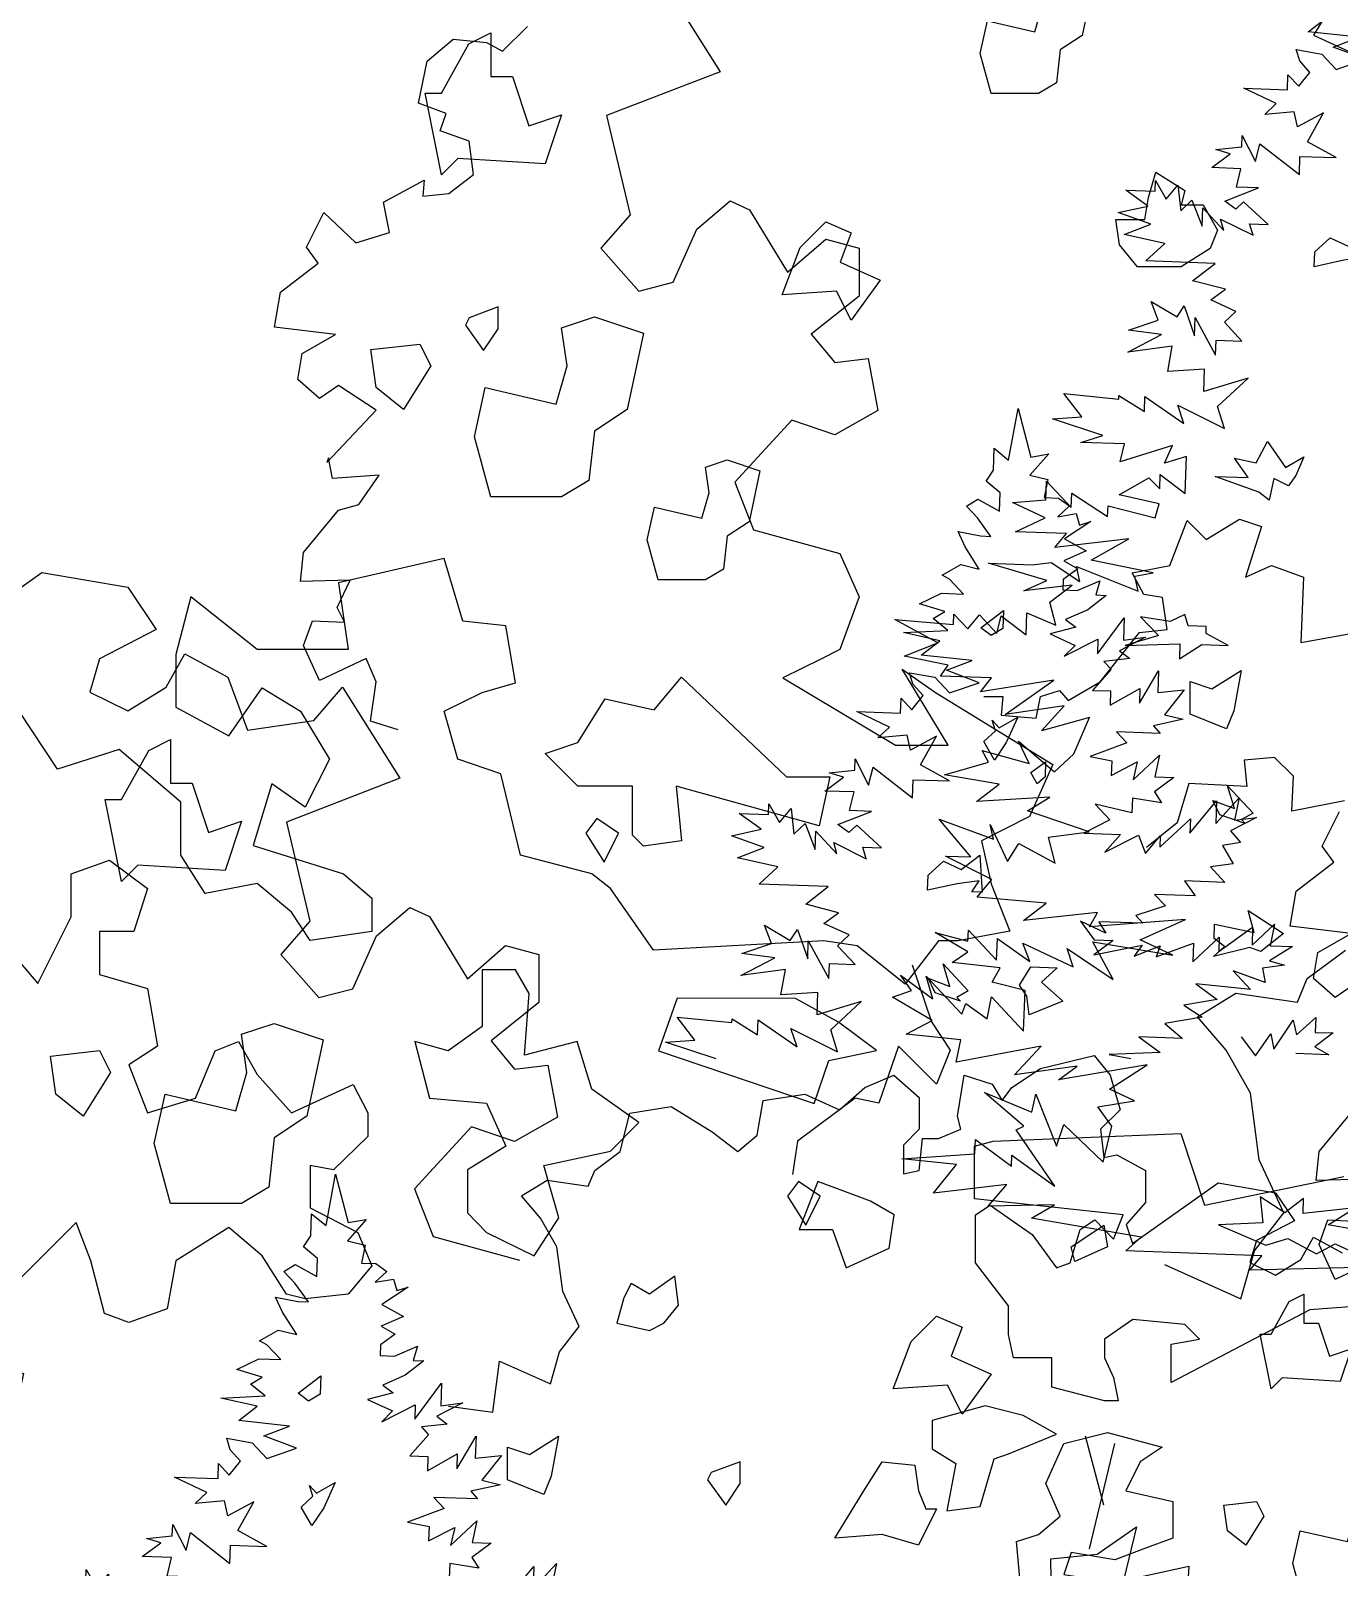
# Model space of a CAD drawing. Header units: inches. Extents: x -11 to 128, y 7 to 56.
# Drawn here: x 25.51 to 25.936, y 22.686 to 23.187 of the extents above; entities that cross this region are included whole.
import ezdxf

# ---------------------------------------------------------------- set-up
doc = ezdxf.new("R2010")
doc.units = ezdxf.units.IN
doc.header["$MEASUREMENT"] = 0
doc.layers.add('CAY', color=94, linetype='Continuous')
doc.layers.add('CAY-3', color=61, linetype='Continuous')
picture_1 = doc.add_image_def('image1.jpg', size_in_pixel=(1680, 1093))

# ---------------------------------------------------------------- blocks, each defined once
blk = doc.blocks.new('A$C76451831')
at = {"layer": 'CAY'}
for p, q in [((994.6, 1818.9), (1022.3, 1839.6)), ((987.6, 1801.8), (994.6, 1818.9)), ((915, 1791.2), (942.7, 1808.3)), ((942.7, 1808.3), (987.6, 1801.8)), ((935.7, 1767), (915, 1791.2)), ((953.4, 1735.8), (935.7, 1767)), ((4659.2, 1730), (4666, 1767.4)), ((4666, 1767.4), (4675.2, 1732.1)), ((959.8, 1687.4), (953.4, 1735.8)), ((4648.1, 1722.6), (4648.6, 1738.5)), ((4648.6, 1738.5), (4659.2, 1730)), ((4688.4, 1734.4), (4674.7, 1719)), ((4675.2, 1732.1), (4688.4, 1734.4)), ((4642.8, 1714.7), (4648.1, 1722.6)), ((4674.7, 1719), (4687.7, 1715.8)), ((4653, 1706.2), (4642.8, 1714.7)), ((4652.5, 1693), (4653, 1706.2)), ((4687.7, 1715.8), (4685, 1702.8)), ((4628.6, 1696.6), (4636.9, 1701.7)), ((4636.5, 1688.1), (4628.6, 1696.6)), ((4636.9, 1701.7), (4652.5, 1693)), ((4685, 1702.8), (4695.4, 1702.4)), ((4703.4, 1696.7), (4694.9, 1688.8)), ((4695.4, 1702.4), (4703.4, 1696.7)), ((977.5, 1649), (959.8, 1687.4)), ((4646.4, 1674.6), (4636.5, 1688.1)), ((4694.9, 1688.8), (4708.2, 1691.1)), ((4718.8, 1685.3), (4699.8, 1672.8)), ((4708.2, 1691.1), (4710.6, 1682.8)), ((4710.6, 1682.8), (4718.8, 1685.3)), ((4627.6, 1667.1), (4622.5, 1678.2)), ((4622.5, 1678.2), (4638.7, 1674.9)), ((4638.7, 1674.9), (4646.4, 1674.6)), ((4699.8, 1672.8), (4715.4, 1664.1)), ((4637.9, 1650.9), (4627.6, 1667.1)), ((4715.4, 1664.1), (4699.3, 1656.9)), ((4611, 1646.4), (4624.4, 1654.1)), ((4624.4, 1654.1), (4637.9, 1650.9)), ((4709.5, 1651.1), (4698.8, 1643.4)), ((4699.3, 1656.9), (4709.5, 1651.1)), ((956.3, 1621.3), (977.5, 1649)), ((3864.3, 1582.3), (3957.4, 1648.4)), ((3957.4, 1648.4), (4019.9, 1637.7)), ((4616.3, 1643.5), (4611, 1646.4)), ((4626.4, 1632.7), (4616.3, 1643.5)), ((4698.8, 1643.4), (4698.5, 1635.7)), ((4708.9, 1635.3), (4725.5, 1642.4)), ((4725.5, 1642.4), (4722.4, 1632.1)), ((4019.9, 1637.7), (4040.5, 1607.1)), ((4594.4, 1625.7), (4610.5, 1633.3)), ((4610.5, 1633.3), (4626.4, 1632.7)), ((4698.5, 1635.7), (4708.9, 1635.3)), ((4730.1, 1631.8), (4716.6, 1621.4)), ((4722.4, 1632.1), (4730.1, 1631.8)), ((946.3, 1586.5), (956.3, 1621.3)), ((4612.8, 1620.1), (4594.4, 1625.7)), ((4604.5, 1614.9), (4612.8, 1620.1)), ((4716.6, 1621.4), (4700.5, 1614.3)), ((890.9, 1611.3), (946.3, 1586.5)), ((4040.5, 1607.1), (3999.3, 1585.8)), ((4582.8, 1604.8), (4615, 1606.4)), ((4615, 1606.4), (4604.5, 1614.9)), ((4708, 1608.6), (4689.3, 1603.8)), ((4700.5, 1614.3), (4708, 1608.6)), ((4723.6, 1589.4), (4743.1, 1615.5)), ((4743.1, 1615.5), (4742.6, 1599.2)), ((4609.3, 1598.9), (4582.8, 1604.8)), ((4595.8, 1588.5), (4609.3, 1598.9)), ((4689.3, 1603.8), (4707.5, 1595.4)), ((4699.6, 1587.6), (4724, 1599.9)), ((4707.5, 1595.4), (4699.6, 1587.6)), ((4724, 1599.9), (4723.6, 1589.4)), ((4758.5, 1601.4), (4739.6, 1591.6)), ((4742.6, 1599.2), (4758.5, 1601.4)), ((3999.3, 1585.8), (3992.2, 1561.6)), ((4047.6, 1565.2), (4061.2, 1589.4)), ((4061.2, 1589.4), (4092.4, 1572.3)), ((4632.8, 1584.5), (4595.8, 1588.5)), ((4614, 1577.4), (4632.8, 1584.5)), ((4747.1, 1585.9), (4728.4, 1583.8)), ((4728.4, 1583.8), (4733.7, 1578.2)), ((4739.6, 1591.6), (4747.1, 1585.9)), ((4092.4, 1572.3), (4106.6, 1533.9)), ((4587.2, 1575.6), (4605.7, 1572.3)), ((4589.7, 1567.4), (4587.2, 1575.6)), ((4605.7, 1572.3), (4616.2, 1561)), ((4637.7, 1568.4), (4614, 1577.4)), ((4733.7, 1578.2), (4720, 1562.8)), ((4754.1, 1553.5), (4768.1, 1577)), ((4768.1, 1577), (4767.5, 1561.2)), ((3992.2, 1561.6), (4019.9, 1548.1)), ((4019.9, 1548.1), (4047.6, 1565.2)), ((4154.9, 1541), (4175.6, 1565.2)), ((4175.6, 1565.2), (4217.4, 1499.1)), ((4597.1, 1559), (4589.7, 1567.4)), ((4616.2, 1561), (4637.7, 1568.4)), ((4720, 1562.8), (4733.1, 1562.4)), ((4732.8, 1552), (4754.5, 1564.3)), ((4733.1, 1562.4), (4732.8, 1552)), ((4754.5, 1564.3), (4754.1, 1553.5)), ((4767.5, 1561.2), (4786.6, 1563.2)), ((4786.6, 1563.2), (4772.4, 1545.1)), ((4580.8, 1546.4), (4581.1, 1557.2)), ((4581.1, 1557.2), (4589, 1548.8)), ((4589, 1548.8), (4597.1, 1559)), ((4106.6, 1533.9), (4154.9, 1541)), ((4572.7, 1536.2), (4549.1, 1547.5)), ((4549.1, 1547.5), (4580.8, 1546.4)), ((4785.9, 1541.9), (4764.4, 1537.2)), ((4772.4, 1545.1), (4785.9, 1541.9)), ((4564.3, 1528.4), (4572.7, 1536.2)), ((4585.6, 1530.3), (4564.3, 1528.4)), ((4588, 1519.4), (4585.6, 1530.3)), ((4606.9, 1529.6), (4588, 1519.4)), ((4595.3, 1508.7), (4606.9, 1529.6)), ((4769.2, 1531.6), (4737.5, 1532.7)), ((4737.5, 1532.7), (4745, 1524.8)), ((4764.4, 1537.2), (4769.2, 1531.6)), ((4745, 1524.8), (4718.3, 1514.8)), ((4547.6, 1504.9), (4547.9, 1513.1)), ((4547.9, 1513.1), (4557.6, 1494.1)), ((4557.6, 1494.1), (4560.8, 1507.2)), ((4560.8, 1507.2), (4589.5, 1484.9)), ((4616.2, 1497.1), (4595.3, 1508.7)), ((4718.3, 1514.8), (4734.1, 1511.6)), ((4734.1, 1511.6), (4733.7, 1501.1)), ((4733.7, 1501.1), (4752.6, 1510.9)), ((4749.5, 1497.9), (4768.7, 1515.8)), ((4752.6, 1510.9), (4749.5, 1497.9)), ((4768.7, 1515.8), (4765.4, 1500)), ((4217.4, 1499.1), (4134.9, 1467.3)), ((4525.8, 1489.8), (4539.3, 1499.8)), ((4528.9, 1502.9), (4547.6, 1504.9)), ((4539.3, 1499.8), (4528.9, 1502.9)), ((4589.5, 1484.9), (4589.9, 1498)), ((4589.9, 1498), (4616.2, 1497.1)), ((4779, 1499.6), (4765, 1489.2)), ((4765.4, 1500), (4779, 1499.6)), ((4547, 1489.1), (4525.8, 1489.8)), ((4543.8, 1475.6), (4547, 1489.1)), ((4749, 1484.7), (4748.6, 1473.9)), ((4770.2, 1481.3), (4749, 1484.7)), ((4765, 1489.2), (4770.2, 1481.3)), ((4809.5, 1466.3), (4826.5, 1484.8)), ((4826.5, 1484.8), (4823.2, 1468.6)), ((4463.6, 1473.4), (4484.8, 1472.7)), ((4479.5, 1462), (4463.6, 1473.4)), ((4484.8, 1472.7), (4485.1, 1480.4)), ((4485.1, 1480.4), (4492.8, 1466.9)), ((4492.8, 1466.9), (4501.3, 1477.1)), ((4501.3, 1477.1), (4503.4, 1458.4)), ((4535.3, 1465.5), (4559.7, 1475)), ((4559.7, 1475), (4543.8, 1475.6)), ((4722.1, 1480.2), (4732.6, 1469)), ((4748.6, 1473.9), (4722.1, 1480.2)), ((4790.7, 1459.3), (4810.1, 1482.6)), ((4810.1, 1482.6), (4809.5, 1466.3)), ((4134.9, 1467.3), (4152, 1395.3)), ((4458, 1457.3), (4479.5, 1462)), ((4503.4, 1458.4), (4511.4, 1466.3)), ((4511.4, 1466.3), (4518.8, 1447.4)), ((4543.3, 1459.7), (4535.3, 1465.5)), ((4548.9, 1465), (4543.3, 1459.7)), ((4566.9, 1448.5), (4548.9, 1465)), ((4732.6, 1469), (4713.7, 1459.2)), ((4769, 1449.1), (4791.1, 1469.7)), ((4791.1, 1469.7), (4790.7, 1459.3)), ((4839.1, 1470.7), (4820.2, 1461)), ((4820.2, 1461), (4827.6, 1452.5)), ((4823.2, 1468.6), (4839.1, 1470.7)), ((4481.7, 1448.7), (4458, 1457.3)), ((4518.8, 1447.4), (4519.3, 1460.6)), ((4519.3, 1460.6), (4534.6, 1444.2)), ((4534.6, 1444.2), (4532.2, 1452.4)), ((4532.2, 1452.4), (4555.8, 1440.7)), ((4713.7, 1459.2), (4740.4, 1458.3)), ((4740.4, 1458.3), (4729, 1445.5)), ((4729, 1445.5), (4753.5, 1457.8)), ((4753.5, 1457.8), (4758.5, 1444.5)), ((4758.5, 1444.5), (4769.3, 1457.3)), ((4769.3, 1457.3), (4769, 1449.1)), ((4827.6, 1452.5), (4814.4, 1450.3)), ((4814.4, 1450.3), (4822.1, 1436.9)), ((4462.4, 1441.3), (4481.7, 1448.7)), ((4491.7, 1434.8), (4462.4, 1441.3)), ((4555.8, 1440.7), (4553.3, 1449)), ((4553.3, 1449), (4566.9, 1448.5)), ((4478.1, 1422.1), (4491.7, 1434.8)), ((4822.1, 1436.9), (4805.7, 1434.7)), ((4805.7, 1434.7), (4816.2, 1423.5)), ((4528.3, 1420.4), (4478.1, 1422.1)), ((4512, 1407.8), (4528.3, 1420.4)), ((4786.8, 1424.5), (4794.5, 1413.8)), ((4816.2, 1423.5), (4786.8, 1424.5)), ((4200.3, 1384.7), (4224.5, 1405.3)), ((4224.5, 1405.3), (4238.7, 1398.8)), ((4535.8, 1401.5), (4512, 1407.8)), ((4773, 1406.4), (4751.5, 1399.4)), ((4794.5, 1413.8), (4765.1, 1414.8)), ((4765.1, 1414.8), (4773, 1406.4)), ((4152, 1395.3), (4130.8, 1371.1)), ((4238.7, 1398.8), (4266.4, 1353.4)), ((4525.1, 1393.7), (4535.8, 1401.5)), ((4711.4, 1395.4), (4721.4, 1381.9)), ((4729.7, 1386.6), (4711.4, 1395.4)), ((4724.6, 1394.9), (4729.7, 1386.6)), ((4756.7, 1393.8), (4724.6, 1394.9)), ((4751.5, 1399.4), (4756.7, 1393.8)), ((4183.2, 1346.3), (4200.3, 1384.7)), ((4487, 1379.2), (4482, 1392.5)), ((4482, 1392.5), (4500.7, 1381.4)), ((4500.7, 1381.4), (4505.9, 1389.4)), ((4505.9, 1389.4), (4513.4, 1367.9)), ((4543.4, 1385.4), (4525.1, 1393.7)), ((4535, 1377.5), (4543.4, 1385.4)), ((4792.9, 1365.8), (4812.1, 1383.7)), ((4811.7, 1373.3), (4836.3, 1391)), ((4812.1, 1383.7), (4811.7, 1373.3)), ((4835.9, 1377.9), (4852.3, 1393.2)), ((4836.3, 1391), (4835.9, 1377.9)), ((4852.3, 1393.2), (4849, 1377.4)), ((4266.4, 1353.4), (4294.1, 1377.6)), ((4294.1, 1377.6), (4318.3, 1371.1)), ((4465.5, 1371.8), (4487, 1379.2)), ((4489.4, 1368.7), (4465.5, 1371.8)), ((4513.4, 1367.9), (4513.8, 1381)), ((4513.8, 1381), (4528.7, 1353.7)), ((4547.7, 1363.9), (4535, 1377.5)), ((4735, 1381.4), (4721, 1371)), ((4721, 1371), (4756.1, 1378)), ((4721.4, 1381.9), (4735, 1381.4)), ((4756.1, 1378), (4750.4, 1370)), ((4750.4, 1370), (4769.3, 1377.5)), ((4766.3, 1369.4), (4793.3, 1379.4)), ((4769.3, 1377.5), (4766.3, 1369.4)), ((4793.3, 1379.4), (4792.9, 1365.8)), ((4865.3, 1376.9), (4848.6, 1366.6)), ((4849, 1377.4), (4865.3, 1376.9)), ((4130.8, 1371.1), (4158.5, 1339.9)), ((4318.3, 1371.1), (4318.3, 1336.3)), ((4464.9, 1355.9), (4489.4, 1368.7)), ((4528.7, 1353.7), (4529.1, 1364.6)), ((4529.1, 1364.6), (4547.7, 1363.9)), ((4859.4, 1363.5), (4843.5, 1361.3)), ((4843.5, 1361.3), (4845.4, 1350.8)), ((4848.6, 1366.6), (4859.4, 1363.5)), ((4497.2, 1360.3), (4464.9, 1355.9)), ((4493.9, 1341.8), (4497.2, 1360.3)), ((4834.8, 1345.7), (4795, 1349.9)), ((4795, 1349.9), (4810.5, 1338.4)), ((4822.1, 1359.3), (4834.8, 1345.7)), ((4845.4, 1350.8), (4822.1, 1359.3)), ((4158.5, 1339.9), (4183.2, 1346.3)), ((4520.7, 1343.6), (4493.9, 1341.8)), ((4520.1, 1327.3), (4520.7, 1343.6)), ((4810.5, 1338.4), (4786.3, 1334.3)), ((4318.3, 1336.3), (4283.5, 1308.6)), ((4552.2, 1337), (4520.1, 1327.3)), ((4530.1, 1316.5), (4552.2, 1337)), ((4786.3, 1334.3), (4799.6, 1325.7)), ((4431.5, 1309.1), (4418.5, 1325.8)), ((4418.5, 1325.8), (4458.3, 1321.7)), ((4458.3, 1321.7), (4458.4, 1324.4)), ((4458.4, 1324.4), (4477, 1312.9)), ((4477, 1312.9), (4477.4, 1323.8)), ((4477.4, 1323.8), (4505.7, 1304.2)), ((4501.2, 1317.5), (4535, 1300.5)), ((4505.7, 1304.2), (4501.2, 1317.5)), ((4535, 1300.5), (4530.1, 1316.5)), ((4799.6, 1325.7), (4772.7, 1321.2)), ((4772.7, 1321.2), (4785.5, 1310.3)), ((4851.8, 1302.5), (4865.7, 1323.4)), ((4865.7, 1323.4), (4868.1, 1312.9)), ((4868.1, 1312.9), (4882.1, 1325.5)), ((4882.1, 1325.5), (4881.7, 1314.6)), ((4283.5, 1308.6), (4300.6, 1287.9)), ((4410.2, 1307.5), (4431.5, 1309.1)), ((4446.9, 1295.4), (4410.2, 1307.5)), ((4753.8, 1311.4), (4769.3, 1300)), ((4785.5, 1310.3), (4753.8, 1311.4)), ((4828.1, 1311.5), (4838.5, 1297.6)), ((4838.5, 1297.6), (4849.5, 1313.5)), ((4849.5, 1313.5), (4851.8, 1302.5)), ((4894.8, 1314.2), (4881.4, 1304.2)), ((4881.7, 1314.6), (4894.8, 1314.2)), ((4682.3, 1288.4), (4721.2, 1297.8)), ((4721.2, 1297.8), (4733, 1283.7)), ((4769.3, 1300), (4732.1, 1298.6)), ((4732.1, 1298.6), (4747.8, 1295.7)), ((4891.6, 1298.4), (4867.6, 1299.3)), ((4881.4, 1304.2), (4891.6, 1298.4)), ((4300.6, 1287.9), (4324.7, 1290.9)), ((4324.7, 1290.9), (4331.8, 1253.1)), ((4554.9, 1274.6), (4575.8, 1283.7)), ((4575.8, 1283.7), (4594.3, 1267.5)), ((4622.2, 1253.8), (4626.9, 1283.7)), ((4626.9, 1283.7), (4647.3, 1277)), ((4661.5, 1274.6), (4682.3, 1288.4)), ((4733, 1283.7), (4740.1, 1258.5)), ((4536.5, 1258.5), (4554.9, 1274.6)), ((4647.3, 1277), (4654.4, 1265.2)), ((4654.4, 1265.2), (4661.5, 1274.6)), ((4384.3, 1256.1), (4414.2, 1260.8)), ((4414.2, 1260.8), (4444.1, 1242.4)), ((4476.7, 1240), (4481, 1265.2)), ((4481, 1265.2), (4511.3, 1269.9)), ((4511.3, 1269.9), (4536.5, 1258.5)), ((4594.3, 1267.5), (4594.3, 1244.3)), ((4331.8, 1253.1), (4300.6, 1235.4)), ((4377.3, 1228.2), (4384.3, 1256.1)), ((4624.5, 1244.3), (4622.2, 1253.8)), ((4740.1, 1258.5), (4725.9, 1244.3)), ((4269.3, 1246.1), (4228, 1201.2)), ((4300.6, 1235.4), (4269.3, 1246.1)), ((4444.1, 1242.4), (4462.6, 1228.2)), ((4462.6, 1228.2), (4476.7, 1240)), ((4594.3, 1244.3), (4582.9, 1232.9)), ((4608.4, 1237.6), (4624.5, 1244.3)), ((4725.9, 1244.3), (4728.3, 1223.9)), ((4358.8, 1214.4), (4377.3, 1228.2)), ((4582.9, 1232.9), (4582.9, 1212.1)), ((4594.3, 1214.4), (4596.6, 1237.6)), ((4596.6, 1237.6), (4608.4, 1237.6)), ((4728.3, 1223.9), (4737.7, 1225.8)), ((4737.7, 1225.8), (4758.6, 1214.4)), ((4305.7, 1196), (4324.2, 1207.4)), ((4324.2, 1207.4), (4354.1, 1203)), ((4354.1, 1203), (4358.8, 1214.4)), ((4582.9, 1212.1), (4594.3, 1214.4)), ((4749.1, 1161.4), (4811.2, 1205.4)), ((4758.6, 1214.4), (4758.6, 1191.2)), ((4811.2, 1205.4), (4852.9, 1198.3)), ((4228, 1201.2), (4241.6, 1166.4)), ((4319.5, 1179.8), (4305.7, 1196)), ((4852.9, 1198.3), (4866.7, 1177.9)), ((4758.6, 1191.2), (4744.4, 1175.1)), ((4331.3, 1159), (4319.5, 1179.8)), ((4744.4, 1175.1), (4749.1, 1161.4)), ((4866.7, 1177.9), (4839.1, 1163.7)), ((4241.6, 1166.4), (4304.1, 1149.3)), ((4839.1, 1163.7), (4834.4, 1147.6)), ((4871.4, 1149.9), (4880.4, 1166.1)), ((4880.4, 1166.1), (4901.2, 1154.7)), ((4335.6, 1126.7), (4331.3, 1159)), ((4852.9, 1138.5), (4871.4, 1149.9)), ((4834.4, 1147.6), (4852.9, 1138.5)), ((4347.4, 1101.2), (4335.6, 1126.7)), ((4333.2, 1082.7), (4347.4, 1101.2)), ((4326.6, 1059.5), (4333.2, 1082.7)), ((4284.9, 1039.1), (4289.6, 1076)), ((4289.6, 1076), (4326.6, 1059.5)), ((4252.7, 1043.4), (4284.9, 1039.1)), ((4728.3, 971.5), (4715.1, 1021.6)), ((4717.8, 939.8), (4736.3, 1016.3)), ((3915.1, 501.1), (3898, 463.3)), ((3898, 463.3), (3863.2, 445.6)), ((3863.2, 445.6), (3870.3, 414.4)), ((3870.3, 414.4), (3883.8, 380.2)), ((3883.8, 380.2), (3846.1, 373.1)), ((3831.9, 373.1), (3807.8, 341.8)), ((3846.1, 373.1), (3831.9, 373.1))]:
    blk.add_line(p, q, dxfattribs=at)
for points in [[(4216, 1534.3), (4196, 1540.6), (4200.2, 1569.1), (4192.8, 1586), (4159, 1570.1), (4147.4, 1595.5), (4153.8, 1613.4), (4177, 1612.3), (4171.7, 1622.9), (4181.2, 1642.9), (4145.3, 1641.9), (4147.4, 1663), (4172.8, 1693.5), (4187.5, 1697.8), (4202.3, 1718.9), (4168.5, 1716.7), (4165.4, 1731.5), (4164.3, 1728.3), (4200.2, 1766.3), (4172.8, 1784.2), (4159, 1774.7), (4143.2, 1788.5), (4146.4, 1807.4), (4170.6, 1821.2), (4126.4, 1826.4), (4130.6, 1851.7), (4158, 1872.8), (4149.6, 1884.4), (4162.2, 1909.7), (4185.4, 1887.6), (4209.7, 1895), (4205.5, 1917.1), (4235, 1933), (4233.9, 1921.4), (4252.9, 1923.5), (4270.8, 1937.2), (4267.7, 1961.4), (4246.6, 1968.8), (4250.8, 1981.5), (4230.8, 1988.9), (4237.1, 2019.4), (4256.1, 2035.3), (4280.3, 2033.1), (4291.9, 2026.8), (4309.9, 2044.7)], [(4888.9, 2052.1), (4880.5, 2038.4), (4912.1, 2023.7)], [(4930, 1151.2), (4896.3, 1135.4), (4884.7, 1160.7), (4891, 1178.6), (4914.2, 1177.5)], [(4918.4, 1208.1), (4882.5, 1207.1), (4884.7, 1228.2), (4910, 1258.8)], [(4910, 1349.5), (4896.3, 1340), (4880.4, 1353.7), (4883.6, 1372.7), (4907.9, 1386.4), (4863.6, 1391.6), (4867.8, 1417), (4895.2, 1438.1), (4886.8, 1449.7), (4899.4, 1475)], [(4680, 1494.9), (4675.3, 1503.2), (4686, 1511), (4685.6, 1500.1), (4680, 1494.9)], [(809.5, 1338.8), (808.4, 1397.9), (842.2, 1401.1), (870.6, 1421.1), (861.1, 1382.1), (908.6, 1392.6), (907.6, 1376.8)], [(4146.1, 136.4), (4058.1, 134.1), (4066.6, 144.6), (3967.9, 148.1), (3979.1, 158.1), (3899.4, 171.8), (3916.1, 181.6), (3868, 180.6), (3881.7, 196.4), (3828.5, 190.1), (3845, 210.9), (3805.3, 215), (3858.5, 218.6), (3858.8, 229), (3884.9, 209.5), (3885.2, 217.6), (3916.5, 195.2), (3888.5, 236.1), (3894, 238.6), (3865.5, 263.2), (3899.8, 248.8), (3902.6, 261.9), (3917.6, 224.2), (3923.1, 239.9), (3951.6, 212.6), (3957.9, 238.7), (3947.6, 252.6), (3974.4, 257.1), (3956.2, 265.5), (3983.5, 283.1), (3919.2, 272.2), (3932.7, 282.1), (3887.2, 276), (3906.5, 296.7), (3844.9, 285.2), (3848.2, 301.4), (3808.5, 305.5), (3827.4, 315.3), (3798.5, 332.2), (3812.3, 337.1), (3804.5, 348.3), (3827.9, 331.1), (3823.1, 347.6), (3848.9, 320), (3851.8, 327.6), (3867.3, 316.6), (3870.6, 332.4), (3893.7, 307.5), (3894.8, 337), (3871, 343.2), (3876.8, 353.5), (3842, 357.4), (3853.2, 365.2), (3829.6, 379.1), (3853.4, 372.9), (3853.7, 381), (3874.2, 359), (3874.8, 374.8), (3898.2, 358.2), (3893.2, 371.5), (3929.8, 354.3), (3925.3, 367.6), (3958.9, 345.2), (3944, 372.4), (4002.2, 362.7), (3978.5, 373.9), (4011.2, 388.7), (3941.7, 383.4), (3947.5, 393.6), (3893.8, 387.8), (3910.1, 400.4), (3860, 404.8), (3870.8, 417.6), (3837, 434.6), (3855.6, 434), (3832.5, 461.5), (3871.9, 447), (3869.5, 457.5), (3882.2, 430.8), (3890.3, 443.7), (3916.6, 429.6), (3911.8, 448.3), (3941.4, 452.3), (3896.6, 467.5), (3912.8, 477.3), (3859.7, 474.2), (3876, 486.8), (3836.3, 493.6), (3868.4, 502.9), (3863.7, 511.2), (3897.8, 501.9), (3890.2, 518), (3916.2, 495.8), (3930.2, 508.9), (3941.6, 535.3), (3906.8, 525.6), (3923.3, 543.6), (3880.5, 537.4), (3915.8, 562.4), (3862.5, 553.9), (3870.5, 564), (3833.4, 565.3), (3839.1, 573.3), (3807.2, 579.8), (3831.5, 589.4), (3800.4, 606.4), (3842.9, 602.6), (3843.1, 610.3), (3853.2, 599.5), (3861.7, 609.7), (3874.4, 596.1), (3877.5, 609.1), (3895.6, 595.3), (3896.2, 611.2), (3917.2, 602.3), (3912.8, 618.8), (3929.1, 631.3), (3894, 627.1), (3910.6, 634.7), (3868.4, 647.1), (3900.1, 646), (3913.8, 647.7), (3934.6, 633.9), (3932.3, 644.8), (3976.9, 627), (3974.6, 637.9), (3987.8, 640.2), (3942.8, 649.4), (3970.1, 664.8), (3916.4, 658.5), (3924.9, 668.7), (3887.8, 670), (3909.5, 680.1), (3885.8, 691.3), (3909.9, 693.2), (3910.4, 706.8), (3928.3, 687.6), (3928.7, 698), (3954.8, 681.2), (3955.1, 688.9), (3989.2, 680), (3992.3, 690.3), (3963.1, 696.8), (3984.8, 709.2), (3992.7, 701.2), (3993, 711.6), (4011.1, 697.8), (4012.1, 724.6), (3996, 719.7), (4001.9, 732.6), (3963.9, 720.8), (3967.1, 733.8), (3935.4, 734.9), (3951.4, 739.8), (3914.7, 752), (3936, 753.5), (3923, 770.3), (3962.8, 766.2), (3962.9, 768.9), (3981.5, 757.4), (3981.9, 768.2), (4010.2, 748.6), (4005.7, 761.9), (4039.5, 744.9), (4034.6, 760.9), (4056.7, 781.5), (4024.6, 771.7), (4025.2, 788), (3998.4, 786.2), (4001.7, 804.7), (3969.4, 800.4), (3993.9, 813.1), (3970, 816.2), (3991.5, 823.6), (3986.5, 837), (4005.2, 825.9), (4010.4, 833.9), (4017.9, 812.3), (4018.3, 825.4), (4033.2, 798.2), (4033.6, 809), (4052.2, 808.4), (4039.5, 822), (4047.9, 829.8), (4029.6, 838.2), (4040.3, 846), (4016.5, 852.2), (4032.8, 864.8), (3982.6, 866.6), (3996.2, 879.2), (3966.9, 885.7), (3986.2, 893.2), (3962.5, 901.7), (3984, 906.4), (3968.1, 917.8), (3989.3, 917.1), (3989.6, 924.8), (3997.3, 911.4), (4005.8, 921.5), (4007.9, 902.9), (4015.9, 910.7), (4023.4, 891.9), (4023.8, 905), (4039.1, 888.6), (4036.7, 896.9), (4060.3, 885.2), (4057.8, 893.4), (4071.4, 892.9), (4053.4, 909.4), (4047.8, 904.2), (4039.8, 909.9), (4064.2, 919.5), (4048.4, 920), (4051.5, 933.5), (4030.3, 934.3), (4043.8, 944.2), (4033.4, 947.3), (4052.1, 949.4), (4052.4, 957.5), (4062.1, 938.6), (4065.3, 951.6), (4094, 929.3), (4094.4, 942.4), (4120.7, 941.5), (4099.8, 953.1), (4111.4, 974), (4092.5, 963.8), (4090.1, 974.8), (4068.8, 972.8), (4077.2, 980.7), (4053.6, 991.9), (4085.3, 990.8), (4085.6, 1001.7), (4093.5, 993.3), (4101.6, 1003.4), (4094.2, 1011.8), (4091.7, 1020.1), (4110.2, 1016.7), (4120.7, 1005.5), (4142.2, 1012.9), (4118.5, 1021.8), (4137.3, 1028.9), (4100.3, 1032.9), (4113.8, 1043.3), (4087.3, 1049.2), (4119.5, 1050.8), (4109, 1059.4), (4117.3, 1064.5), (4098.9, 1070.1), (4115, 1077.7), (4130.9, 1077.2), (4120.8, 1088), (4115.5, 1090.9), (4128.9, 1098.6), (4142.4, 1095.4), (4132.1, 1111.6), (4127, 1122.6), (4143.2, 1119.4), (4150.9, 1119.1), (4141, 1132.6), (4133.1, 1141), (4141.4, 1146.2), (4157, 1137.5), (4157.5, 1150.6), (4147.3, 1159.1), (4152.6, 1167.1), (4153.1, 1182.9), (4163.7, 1174.4), (4170.5, 1211.8), (4179.7, 1176.6), (4192.9, 1178.8), (4179.2, 1163.4), (4192.2, 1160.3), (4189.5, 1147.2), (4199.9, 1146.8), (4207.9, 1141.1), (4199.4, 1133.3), (4212.7, 1135.5), (4215.1, 1127.3), (4223.3, 1129.7), (4204.3, 1117.2), (4219.9, 1108.5), (4203.8, 1101.4), (4214, 1095.6), (4203.3, 1087.8), (4203, 1080.1), (4213.4, 1079.7), (4230, 1086.9), (4226.9, 1076.5), (4234.6, 1076.3), (4221.1, 1065.9), (4205, 1058.7), (4212.5, 1053), (4193.8, 1048.2), (4212, 1039.9), (4204.1, 1032), (4228.5, 1044.3), (4228.1, 1033.9), (4247.6, 1060), (4247.1, 1043.7), (4263, 1045.8), (4244.1, 1036.1), (4251.6, 1030.3), (4232.9, 1028.3), (4238.2, 1022.7), (4224.5, 1007.3), (4237.6, 1006.8), (4237.3, 996.4), (4259, 1008.8), (4258.6, 997.9), (4272.6, 1021.5), (4272, 1005.6), (4291.1, 1007.7), (4276.9, 989.6), (4290.4, 986.4), (4268.9, 981.7), (4273.7, 976.1), (4242, 977.2), (4249.5, 969.2), (4222.8, 959.3), (4238.6, 956), (4238.2, 945.6), (4257.1, 955.4), (4254, 942.3), (4273.2, 960.2), (4269.9, 944.5), (4283.5, 944), (4269.5, 933.6), (4274.7, 925.7), (4253.5, 929.2), (4253.1, 918.3)], [(4295.2, 903.7), (4314.6, 927.1), (4314, 910.8), (4331, 929.2), (4327.7, 913)]]:
    blk.add_lwpolyline(points, dxfattribs=at)
for points in [[(4784.5, 1915.2), (4800.4, 1915.2), (4810.9, 1896.7), (4805.6, 1883.5), (4784.5, 1870.3), (4752.8, 1870.3), (4739.6, 1886.1), (4737, 1904.6), (4758.1, 1904.6), (4760.8, 1920.5), (4766, 1939), (4787.2, 1925.7)], [(4507.9, 1884.3), (4526.4, 1902.8), (4544.9, 1894.9), (4536.9, 1873.7), (4566, 1860.5), (4544.9, 1831.5), (4534.3, 1852.6), (4494.7, 1850)], [(4267.5, 1833.2), (4264.9, 1827.9), (4278.1, 1809.4), (4288.7, 1825.2), (4288.7, 1841.1)], [(4396.9, 1672), (4402.2, 1695.8), (4436.5, 1687.9), (4441.8, 1706.3), (4439.1, 1724.8), (4455, 1730.1), (4478.7, 1722.2), (4470.8, 1685.2), (4455, 1674.7), (4452.3, 1650.9), (4439.1, 1643), (4404.8, 1643)], [(4639.1, 1608.3), (4655.4, 1620.8), (4655, 1607.7), (4646.6, 1602.6)], [(4791, 1545.5), (4791, 1569.3), (4806.8, 1564), (4827.9, 1577.2), (4822.7, 1548.1), (4817.4, 1534.9)], [(4641.2, 1525.7), (4649.6, 1533.5), (4647.2, 1541.3), (4652.4, 1535.7), (4665.8, 1543.4), (4657.5, 1525.1), (4648.9, 1512.3)], [(4035, 1519.2), (4050.8, 1527.2), (4050.8, 1495.5), (4066.6, 1495.5), (4078.5, 1459.8), (4102.3, 1467.8), (4090.4, 1432.1), (4027.1, 1436.1), (4015.2, 1424.2), (4003.3, 1483.6), (4015.2, 1483.6)], [(4376, 1459.3), (4360.2, 1469.9), (4352.3, 1459.3), (4365.5, 1438.2)], [(4640.1, 1416.5), (4632.4, 1416.7), (4637.7, 1424.7), (4621.8, 1422.5), (4600.3, 1417.9), (4600.7, 1428.7), (4611.9, 1438.8), (4624.8, 1432.9), (4638.3, 1443.3)], [(4624.2, 1337.2), (4605.8, 1343.3), (4600.8, 1353.9), (4616.4, 1347.9), (4611.6, 1364.4), (4629.9, 1344.7), (4621.6, 1340)], [(4672.4, 1341), (4667.2, 1348.9), (4675.4, 1362.2), (4694.4, 1361.5), (4683.1, 1351), (4698.5, 1337.4), (4674.2, 1327.3)], [(4038.9, 1234.1), (4046.9, 1269.7), (4098.3, 1257.8), (4106.2, 1285.6), (4102.3, 1313.3), (4126, 1321.2), (4161.7, 1309.3), (4149.8, 1253.9), (4126, 1238), (4122.1, 1202.4), (4102.3, 1190.5), (4050.8, 1190.5)], [(3967.7, 1269.7), (3963.7, 1297.4), (3999.3, 1301.4), (4007.3, 1285.6), (3987.5, 1253.9)], [(4522.5, 1195.9), (4506.6, 1206.4), (4498.7, 1195.9), (4511.9, 1174.8)], [(4720.4, 1169.5), (4728.3, 1174.8), (4731, 1158.9), (4707.2, 1148.4), (4704.6, 1158.9)], [(4419.5, 1116.7), (4416.9, 1137.8), (4398.4, 1124.6), (4385.2, 1132.5), (4380, 1122), (4374.7, 1103.5), (4398.4, 1098.2), (4409, 1103.5)], [(4862.9, 1119.3), (4873.5, 1124.6), (4873.5, 1103.5), (4884.1, 1103.5), (4892, 1079.7), (4907.8, 1085), (4899.9, 1061.2), (4857.7, 1063.9), (4849.7, 1055.9), (4841.8, 1095.6), (4849.7, 1095.6)], [(4588.5, 1090.3), (4606.9, 1108.8), (4625.4, 1100.8), (4617.5, 1079.7), (4646.5, 1066.5), (4625.4, 1037.5), (4614.9, 1058.6), (4575.3, 1055.9)], [(3862.3, 1017), (3867.6, 1040.8), (3901.9, 1032.9), (3907.2, 1051.4), (3904.5, 1069.8), (3920.4, 1075.1), (3944.1, 1067.2), (3936.2, 1030.2), (3920.4, 1019.7), (3917.7, 995.9), (3904.5, 988), (3870.2, 988)], [(4143.6, 1052.7), (4159.9, 1065.3), (4159.5, 1052.2), (4151.1, 1047)], [(4295.5, 989.9), (4295.5, 1013.7), (4311.3, 1008.4), (4332.5, 1021.6), (4327.2, 992.6), (4321.9, 979.4)], [(4709.9, 855.3), (4683.5, 873.8), (4688.8, 889.6), (4680.8, 905.5), (4667.6, 916), (4665, 945.1), (4680.8, 950.3), (4696.7, 963.5), (4686.1, 987.3), (4699.3, 1016.3), (4731, 1024.3), (4770.6, 1013.7), (4754.7, 1003.1), (4744.2, 982), (4778.5, 974.1), (4778.5, 947.7), (4757.4, 939.8), (4736.3, 931.9), (4704.6, 937.1), (4699.3, 921.3), (4733.6, 916), (4762.7, 900.2), (4757.4, 881.7), (4720.4, 873.8)], [(4443.3, 995.2), (4440.7, 989.9), (4453.9, 971.5), (4464.4, 987.3), (4464.4, 1003.1)], [(4554.1, 982), (4567.3, 1003.1), (4591.1, 1000.5), (4593.7, 982), (4599, 968.8), (4606.9, 968.8), (4593.7, 942.4), (4567.3, 950.3), (4533, 947.7)], [(4145.7, 970.1), (4154.1, 978), (4151.7, 985.8), (4156.9, 980.2), (4170.4, 987.9), (4162, 969.6), (4153.4, 956.7)], [(4865.6, 929.2), (4870.9, 953), (4905.2, 945.1), (4910.4, 963.5), (4907.8, 982), (4923.6, 987.3), (4947.4, 979.4), (4939.5, 942.4), (4923.6, 931.9), (4921, 908.1), (4907.8, 900.2), (4873.5, 900.2)], [(4818.1, 953), (4815.4, 971.5), (4839.2, 974.1), (4844.5, 963.5), (4831.3, 942.4)], [(4144.6, 860.9), (4136.9, 861.2), (4142.2, 869.2), (4126.3, 867), (4104.8, 862.3), (4105.2, 873.2), (4116.4, 883.2), (4129.3, 877.3), (4142.8, 887.7)], [(4064.6, 698.7), (4032.9, 710.2), (4056.9, 709.4), (4046.9, 723.3), (4062.7, 720.1), (4070.9, 735.6), (4083.8, 716.6), (4097.3, 724.3), (4091.3, 710.9), (4086.1, 703.4), (4075.4, 708.7), (4072.1, 693)], [(4013.2, 601.7), (4010.8, 609.9), (4000.2, 604.8), (3978.6, 608.3), (3991.7, 594.7), (3967.4, 587.4), (4007.3, 588.7), (4006.9, 577.9), (4023.2, 588.2), (4042.2, 587.5), (4026.2, 596.2), (4026.3, 601.2)], [(4054.6, 458.4), (4036.2, 464.5), (4031.1, 475.1), (4046.8, 469.1), (4041.9, 485.6), (4060.3, 465.9), (4052, 461.2)], [(4032, 374.8), (4032.4, 385.2), (4061.2, 379.2), (4056.8, 395.2), (4082.5, 378.5), (4066.1, 365.4), (4058.1, 368.4), (4031.6, 361.7), (4039.5, 369.1)], [(4138.2, 144.9), (4133.9, 163.6), (4114.9, 167), (4134.4, 179.5), (4096.7, 175.3), (4097, 186.2), (4083.5, 175.8), (4065.4, 187.3), (4067.4, 168.6), (4035.2, 167), (4069.6, 152.2), (4085.6, 157.1), (4106.5, 146), (4119.9, 153.2)]]:
    blk.add_lwpolyline(points, close=True, dxfattribs=at)
at = {"layer": 'CAY-3'}
for p, q in [((3631.7, 1070), (3673.6, 1003.9)), ((3673.6, 1003.9), (3591, 972.1)), ((3591, 972.1), (3608.1, 900.1)), ((3656.5, 889.5), (3680.7, 910.2)), ((3680.7, 910.2), (3694.8, 903.7)), ((3694.8, 903.7), (3722.5, 858.3)), ((3608.1, 900.1), (3586.9, 875.9)), ((3639.4, 851.2), (3656.5, 889.5)), ((3722.5, 858.3), (3750.2, 882.4)), ((3750.2, 882.4), (3774.4, 875.9)), ((3586.9, 875.9), (3614.6, 844.7)), ((3774.4, 875.9), (3774.4, 841.1)), ((3614.6, 844.7), (3639.4, 851.2)), ((3774.4, 841.1), (3739.6, 813.4)), ((3739.6, 813.4), (3756.7, 792.8)), ((3756.7, 792.8), (3780.9, 795.7)), ((3780.9, 795.7), (3788, 758)), ((3725.5, 750.9), (3684.2, 706.1)), ((3756.7, 740.3), (3725.5, 750.9)), ((3788, 758), (3756.7, 740.3)), ((3684.2, 706.1), (3697.8, 671.3)), ((3697.8, 671.3), (3760.3, 654.2)), ((3473.1, 650.6), (3396.5, 632.9)), ((3486.7, 605.2), (3473.1, 650.6)), ((3760.3, 654.2), (3774.4, 622.9)), ((3396.5, 632.9), (3403.5, 584.6)), ((3289.2, 622.9), (3278.5, 581)), ((3337.5, 584.6), (3289.2, 622.9)), ((3774.4, 622.9), (3760.3, 584.6)), ((3517.9, 601.7), (3486.7, 605.2)), ((3525, 560.4), (3517.9, 601.7)), ((3278.5, 581), (3278.5, 542.7)), ((3403.5, 584.6), (3337.5, 584.6)), ((3760.3, 584.6), (3746.7, 577.5)), ((3746.7, 577.5), (3719, 563.9)), ((3839, 515.2), (3805.7, 570.4)), ((3805.7, 570.4), (3829.8, 553.3)), ((3500.8, 553.3), (3525, 560.4)), ((3719, 563.9), (3800.7, 515.2)), ((3316.9, 522), (3341, 556.8)), ((3341, 556.8), (3368.8, 539.7)), ((3473.1, 539.7), (3500.8, 553.3)), ((3829.8, 553.3), (3915.1, 501.1)), ((3192.5, 497.8), (3164.8, 539.7)), ((3278.5, 542.7), (3316.9, 522)), ((3368.8, 539.7), (3390, 504.9)), ((3483.1, 504.9), (3473.1, 539.7)), ((3800.7, 515.2), (3839, 515.2)), ((86.7, 510.8), (100.8, 469.5)), ((3237.3, 512), (3192.5, 497.8)), ((3282.1, 473.7), (3237.3, 512)), ((3390, 504.9), (3372.3, 470.1)), ((3514.4, 494.3), (3483.1, 504.9)), ((3528.5, 435.3), (3514.4, 494.3)), ((3348.1, 487.2), (3334.6, 442.4)), ((3372.3, 470.1), (3348.1, 487.2)), ((100.8, 469.5), (114.4, 448.9)), ((3282.1, 435.3), (3282.1, 473.7)), ((76.8, 451.7), (62.5, 410.5)), ((86.7, 441.8), (76.8, 451.7)), ((114.4, 448.9), (104.4, 424.1)), ((104.4, 424.1), (86.7, 441.8)), ((3299.8, 407.6), (3282.1, 435.3)), ((3334.6, 442.4), (3400, 421.8)), ((3580.4, 421.8), (3528.5, 435.3)), ((3202.5, 421.8), (3230.2, 431.8)), ((3230.2, 431.8), (3257.9, 411.1)), ((45.4, 414.1), (3.5, 382.8)), ((62.5, 410.5), (45.4, 414.1)), ((3202.5, 390.5), (3202.5, 421.8)), ((3337.5, 414.7), (3299.8, 407.6)), ((3362.3, 394), (3337.5, 414.7)), ((3400, 421.8), (3420.6, 404.1)), ((3594, 411.1), (3580.4, 421.8)), ((3257.9, 411.1), (3247.9, 379.9)), ((3420.6, 404.1), (3420.6, 379.9)), ((3625.2, 366.3), (3594, 411.1)), ((3178.3, 342.1), (3202.5, 390.5)), ((3375.8, 373.4), (3362.3, 394)), ((3.5, 382.8), (0, 358.6)), ((132.1, 379.3), (145.6, 382.8)), ((132.1, 340.9), (132.1, 379.3)), ((145.6, 382.8), (281.8, 388.3)), ((281.8, 388.3), (298.9, 336.4)), ((3223.1, 379.9), (3223.1, 348.6)), ((3247.9, 379.9), (3223.1, 379.9)), ((3420.6, 379.9), (3375.8, 373.4)), ((3748.8, 373.1), (3625.2, 366.3)), ((3773, 369.5), (3748.8, 373.1)), ((3807.8, 341.8), (3773, 369.5)), ((298.9, 336.4), (400.1, 357.1)), ((3157.7, 366.3), (3178.3, 342.1)), ((3223.1, 348.6), (3257.9, 338.6)), ((240, 329.4), (132.1, 340.9)), ((132.7, 329.4), (143.3, 336.4)), ((143.3, 336.4), (173.9, 315.2)), ((3257.9, 338.6), (3265, 296.7)), ((132.7, 294.5), (132.7, 329.4)), ((208.7, 318.7), (219.3, 325.8)), ((219.3, 325.8), (232.9, 311.7)), ((232.9, 311.7), (240, 329.4)), ((173.9, 315.2), (191.6, 291)), ((201.6, 294.5), (208.7, 318.7)), ((156.8, 263.3), (132.7, 294.5)), ((191.6, 291), (201.6, 294.5)), ((3265, 296.7), (3244.4, 283.1)), ((3292.7, 259), (3306.9, 293.2)), ((3306.9, 293.2), (3323.9, 300.2)), ((3323.9, 300.2), (3337.5, 276.1)), ((3244.4, 283.1), (3257.9, 248.3)), ((3337.5, 276.1), (3362.3, 248.3)), ((3362.3, 248.3), (3407.1, 269)), ((3407.1, 269), (3417.7, 248.3)), ((156.8, 242.6), (156.8, 263.3)), ((375.4, 260.4), (274.7, 207.8)), ((420.8, 263.9), (375.4, 260.4)), ((3257.9, 248.3), (3292.7, 259)), ((247, 253.3), (226.4, 239.1)), ((284.8, 249.7), (247, 253.3)), ((295.4, 239.1), (284.8, 249.7)), ((3417.7, 248.3), (3417.7, 231.2)), ((160.4, 225.5), (156.8, 242.6)), ((226.4, 239.1), (226.4, 225.5)), ((274.7, 235.6), (295.4, 239.1)), ((274.7, 207.8), (274.7, 235.6)), ((188.1, 225.5), (160.4, 225.5)), ((188.1, 204.3), (188.1, 225.5)), ((226.4, 225.5), (232.9, 211.4)), ((3417.7, 231.2), (3392.9, 207)), ((226.4, 194.3), (188.1, 204.3)), ((232.9, 211.4), (236.4, 194.3)), ((3375.8, 210), (3375.8, 179.3)), ((3392.9, 207), (3375.8, 210)), ((236.4, 194.3), (226.4, 194.3)), ((3375.8, 179.3), (3410.6, 161.6)), ((3206, 168.7), (3181.9, 144.5)), ((3216.6, 141), (3206, 168.7)), ((3316.9, 165.2), (3278.5, 141)), ((3341, 144.5), (3316.9, 165.2)), ((3410.6, 161.6), (3420.6, 137.4)), ((3181.9, 144.5), (3150.6, 113.3)), ((3226.7, 102.6), (3216.6, 141)), ((3278.5, 141), (3272.1, 106.2)), ((3358.7, 116.8), (3341, 144.5)), ((3420.6, 137.4), (3403.5, 116.8)), ((3372.3, 113.3), (3358.7, 116.8)), ((3403.5, 116.8), (3372.3, 113.3)), ((3244.4, 96.1), (3226.7, 102.6)), ((3272.1, 106.2), (3244.4, 96.1))]:
    blk.add_line(p, q, dxfattribs=at)
for points in [[(3491.1, 1024.1), (3507, 1032), (3507, 1000.3), (3522.8, 1000.3), (3534.7, 964.7), (3558.4, 972.6), (3546.6, 936.9), (3483.2, 940.9), (3471.3, 929), (3459.5, 988.4), (3471.3, 988.4)], [(3495.1, 738.9), (3503, 774.6), (3554.5, 762.7), (3562.4, 790.4), (3558.4, 818.1), (3582.2, 826), (3617.8, 814.2), (3605.9, 758.7), (3582.2, 742.9), (3578.2, 707.2), (3558.4, 695.3), (3507, 695.3)], [(3423.8, 774.6), (3419.9, 802.3), (3455.5, 806.2), (3463.4, 790.4), (3443.6, 758.7)], [(3570.3, 517.1), (3590.1, 548.8), (3625.7, 540.9), (3645.5, 564.6), (3721.6, 492.2), (3753.2, 492.2), (3745.3, 456.6), (3641.6, 485.4), (3645.5, 445.8), (3617.8, 441.9), (3609.9, 449.8), (3609.9, 485.4), (3570.3, 485.4), (3546.6, 509.2)], [(56.6, 339.4), (18.3, 353.5), (4.7, 318.7), (28.9, 318.7), (38.9, 291), (70.2, 305.2), (73.7, 329.4)], [(3535, 335), (3525, 352.1), (3500.8, 352.1), (3500.8, 310.9), (3476.1, 293.2), (3451.9, 300.2), (3462.5, 259), (3503.8, 255.4), (3517.9, 224.1), (3490.2, 207), (3490.2, 175.8), (3503.8, 161.6), (3538.6, 144.5), (3556.3, 172.2), (3545.6, 210), (3594, 220.6), (3614.6, 241.3), (3580.4, 265.4), (3569.8, 300.2), (3531.5, 290.2)], [(3728.2, 331.2), (3642.3, 331.5), (3628.8, 293.2), (3741.7, 255.1), (3752.3, 286.4), (3787.1, 293.5), (3759.4, 314.1)], [(167.4, 183.7), (139.7, 190.7), (101.4, 180.1), (101.4, 159.5), (118.5, 148.9), (112, 114.6), (136.2, 117.6), (146.2, 152.4), (156.8, 155.9), (191.6, 170.1)]]:
    blk.add_lwpolyline(points, close=True, dxfattribs=at)
for points in [[(138.9, 705.6), (152.6, 705.6), (151.5, 691.9), (176.9, 689.8), (180, 705.6), (193.7, 709.9), (200.1, 702.5), (223.3, 716.2), (251.7, 752), (271.8, 754.2), (268.6, 777.4), (254.9, 779.5), (246.5, 795.3), (273.9, 800.6), (286.5, 833.3), (300.3, 819.5), (324.5, 834.3), (340.3, 829), (328.7, 792.1), (347.7, 800.6), (370.9, 792.1), (368.8, 744.7), (421.5, 754.2)], [(400.5, 629.7), (362.5, 622.3), (363.5, 647.6), (349.8, 661.3), (327.7, 659.2), (329.8, 640.3), (287.6, 642.4), (279.2, 613.9), (257, 596)]]:
    blk.add_lwpolyline(points, dxfattribs=at)

msp = doc.modelspace()

# ---------------------------------------------------------------- block references
at = {"layer": 'CAY', "xscale": 0.0004489089019145984, "yscale": 0.0004489089019145984, "zscale": 0.0004489089019145984}
for p in [(24.08562, 22.72302), (25.7583, 22.65341), (23.73714, 22.27055), (25.47952, 22.06171)]:
    msp.add_blockref('A$C76451831', p, dxfattribs=at)

# ---------------------------------------------------------------- pictures from other files: only their frames are drawn
image = msp.add_image(picture_1, insert=(12.49661, 7.37723), size_in_units=(74.4025, 48.40591))
image.dxf.flags = 6

doc.saveas('drawing.dxf')
